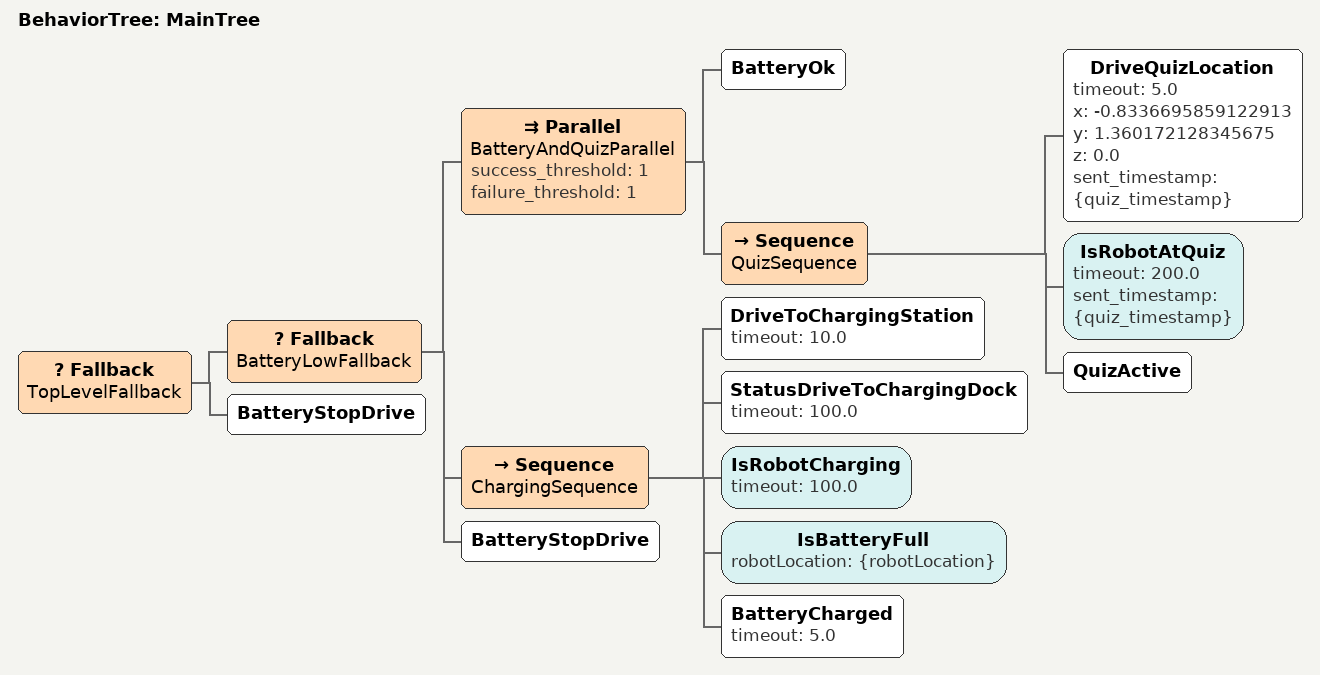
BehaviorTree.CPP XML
<root main_tree_to_execute="MainTree">
  <BehaviorTree ID="MainTree">
    <Fallback name="TopLevelFallback">

      <Fallback name="BatteryLowFallback">

        <Parallel name="BatteryAndQuizParallel" success_threshold="1" failure_threshold="1">

          <BatteryOk/>

          <Sequence name="QuizSequence">
            <DriveQuizLocation
                               timeout="5.0"
			       x="-0.8336695859122913"
			       y=" 1.360172128345675"
			       z="0.0"
                               sent_timestamp="{quiz_timestamp}"/>

            <IsRobotAtQuiz
                           timeout="200.0"
                           sent_timestamp="{quiz_timestamp}"/>

            <QuizActive/>
          </Sequence>
        </Parallel>

        <Sequence name="ChargingSequence">
          <DriveToChargingStation timeout="10.0"/>

          <StatusDriveToChargingDock timeout="100.0"/>

          <IsRobotCharging timeout="100.0"/>

          <IsBatteryFull robotLocation="{robotLocation}"/>

          <BatteryCharged timeout="5.0"/>
        </Sequence>

        <BatteryStopDrive/>

      </Fallback>

      <BatteryStopDrive/>

    </Fallback>
  </BehaviorTree>
</root>
